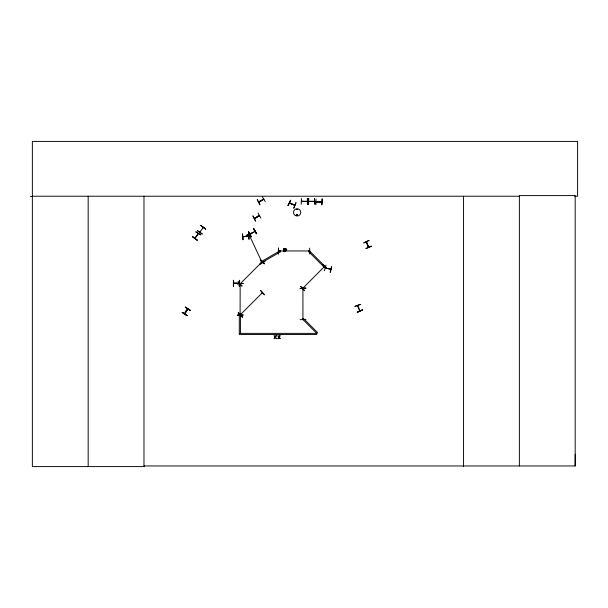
<?xml version="1.0" encoding="UTF-8"?>
<svg xmlns="http://www.w3.org/2000/svg" width="608" height="608" viewBox="0 0 608 608"><rect width="100%" height="100%" fill="white"/><g stroke="black" fill="none" stroke-linecap="round" stroke-linejoin="round"><path stroke-width="0.91" d="M574.758 196.224L577.6 196.224L577.6 141.406L32.361 141.406L32.361 466.594L144.066 466.594L143.99 465.956L575.176 465.956L575.259 454.199M262.398 262.542L262.208 262.078M368.729 247.144L368.212 246.673M187.507 309.571C187.963 307.002 182.856 315.248 185.174 313.348M240.418 284.384L240.13 283.814L262.185 261.805M303.194 289.028L303.202 288.564M302.89 319.519L302.936 318.911M303.172 319.542L302.906 319.033M296.833 209.289L297.456 209.372L296.848 209.372M296.598 214.958C297.722 217.155 297.692 213.058 296.636 215.24M296.757 214.996L297.418 215.384L296.97 214.799M194.849 238.26L198.147 233.48M199.812 232.104L200.374 231.64M250.116 234.232L255.033 231.321M255.01 218.28L254.357 218.371M259.069 201.658L258.856 202.152L263.811 199.295M254.539 218.523L259.487 215.696M263.674 199.067L263.348 199.561M263.766 199.295L258.818 202.13M284.719 250.891L285.053 249.82L284.103 249.212L283.921 250.23L284.719 250.891L285.684 250.542L285.866 249.523L285.076 248.862L284.103 249.212M284.924 249.713L285.076 248.862M240.13 283.921L240.388 284.362L240.358 283.799M240.122 314.389L240.16 314.914M240.38 314.83L240.388 314.382M302.913 288.526L302.936 319.557M303.164 289.013L303.172 288.458M302.936 318.972L303.172 319.436M324.429 270.682L326.002 265.088M330.866 269.329L325.212 268.022M330.152 272.247L331.641 266.631L330.357 272.3M240.996 314.48L240.403 314.724M262.557 292.896L261.995 293.14L262.512 292.934M303.27 288.139L302.723 288.336L303.232 288.184M324.368 266.98L324.824 266.517M187.796 309.1L184.786 313.91L187.864 308.993M199.842 232.028L203.33 227.468M287.994 205.436L290.685 200.275L287.972 205.428M288.23 205.542L290.609 200.245M289.461 203.08L294.736 205.192M285.251 250.846L284.544 248.908M357.534 305.756L359.746 311M366.312 242.007L368.418 247.16M368.691 247.091L366.518 241.809M309.67 251.195L309.039 250.967L309.685 250.96M238.64 283.13L238.64 283.328M321.83 201.704L316.038 201.674L316.7 201.97M321.184 201.704L321.769 201.902M186.968 315.658L182.187 312.337L186.983 315.636M240.183 283.754L240.57 283.389M240.403 314.663L262.36 292.767L262.2 293.261M258.734 201.886L263.553 199.105M195.837 231.884L200.807 234.916L195.844 231.876M202.244 233.875L197.501 230.508M195.13 238.306L198.368 233.624M203.019 227.4L202.776 227.802M248.573 236.436L242.888 236.694M248.801 234.582L249.082 235.159L249.09 234.574M359.989 310.893L357.702 305.55M366.73 242.402L366.274 241.992L368.463 247.274M279.14 251.18L278.57 251.165M309.609 251.188L309.1 250.967L309.601 250.944M301.621 201.263L307.192 201.56M314.458 201.537L308.803 201.56M284.232 250.671L284.787 250.002M285 249.751L285.555 249.082M325.257 267.794L330.805 269.306M260.186 259.836L264.381 263.864M261.774 262.223L262.284 261.995L261.774 262.192M238.412 312.748L242.318 317.064L238.382 312.778M260.634 290.525L264.541 294.834L260.619 290.54M240.966 314.473L240.586 314.876M322.681 264.404L326.876 268.432M324.68 266.38L324.216 266.783L324.778 266.585M302.723 288.336L324.642 266.365L324.224 266.836M303.141 319.496L303.194 319.033M289.514 202.829L294.713 205.139M262.268 196.642L265.248 201.628M259.867 204.736L257.237 199.546L259.89 204.721M252.958 215.946L255.58 221.137L252.92 215.962M257.99 213.036L260.931 218.052M259.525 215.696C247.175 223.326 260.976 213.499 259.016 215.946M248.497 231.625L251.15 236.801M253.528 228.714L256.439 233.753M255.071 231.374L250.078 234.24M251.127 236.816L248.459 231.64M246.141 235.516L251.378 233.001M246.248 235.729L251.476 233.198M262.2 262.664L249.014 234.544L249.242 234.954M360.263 304.41L354.806 306.44L360.278 304.448M357.352 312.375L362.566 309.784L357.344 312.345M357.238 312.109L362.596 309.86M365.955 248.398L371.298 246.096M366.039 248.596L371.404 246.369M283.921 250.23L284.742 249.934M285.053 249.82L285.866 249.523M308.803 201.263L314.374 201.263M321.708 201.962L316.038 201.932L321.83 201.97M239.164 283.389L233.487 283.1L239.278 283.13M301.621 201.233L307.23 201.271M242.524 233.943L243.033 239.734M248.634 233.411L249.113 239.202M242.828 236.732L248.497 236.238M233.563 283.518L239.286 283.457M234.756 283.533L238.093 283.495M309.662 248.155L309.746 253.969M279.156 250.96L278.631 250.96L309.624 250.96M243.162 314.891L237.356 315.012M237.356 315.225L243.17 315.187M305.946 319.542L300.132 319.656M30.4 196.452L32.361 196.445M32.361 196.224L519.369 196.224M307.633 198.489L307.602 204.303M314.496 198.489L314.815 204.303L314.503 198.489M316.016 198.9L315.94 204.714M233.472 280.326L233.472 286.132M239.294 333.374L316.776 333.374L317.574 332.576L303.878 318.881L303.08 319.679L316.776 333.374L316.776 334.499L239.294 334.499L239.294 314.002L240.426 314.002L240.426 333.374M283.875 249.698L284.734 249.85M285.061 249.903L285.912 250.055M289.492 203.064L294.72 205.428M185.273 307.352L190.236 310.369M182.172 312.36L187.097 315.453M200.845 225.659L205.633 228.958M197.334 230.751L202.122 234.057M192.516 236.702L197.273 240.031M240.122 284.407L240.16 283.86L240.099 314.792M285.023 249.979L285.684 250.542M260.399 259.624L264.533 263.712M238.351 312.808L242.486 316.89M238.199 312.96L242.334 317.042M249.006 235.068L248.832 234.703M253.787 228.57L256.69 233.601M248.429 231.663L251.332 236.694M261.942 262.132L262.17 262.61M248.398 233.434L248.9 239.225M242.486 233.943L243.018 239.734M278.472 248.155L278.548 253.969M575.176 465.956L575.176 195.594L519.369 195.594L519.369 465.956M463.554 196.224L463.554 466.594M308.598 198.489L308.598 204.303M307.39 198.489L307.39 204.303M301.416 198.489L301.203 204.303M239.362 280.326L239.362 286.132M143.982 196.224L143.982 466.594M88.175 196.224L88.175 466.594M295.967 202.692L293.839 208.111L295.967 202.692M276.017 335.684L275.272 336.885L274.071 335.684L275.014 337.212L274.041 338.747L275.242 337.524L276.458 338.747L275.5 337.197L276.458 335.684L276.017 335.684M279.786 335.684L279.042 336.885L277.841 335.684L278.783 337.212L277.81 338.747L279.011 337.524L280.227 338.747L279.27 337.197L280.227 335.684L279.786 335.684M185.417 307.108L190.19 310.437L185.417 307.108M192.538 236.664L197.152 240.213L192.538 236.664M200.99 225.462L205.588 229.026L200.99 225.462M238.192 281.838L242.098 286.148L238.131 281.892M300.686 286.406L304.593 290.715L300.671 286.414M283.655 248.535C281.998 256.021 291.27 247.448 283.655 248.535M309.32 250.724L308.522 251.522L324.414 267.414L325.212 266.616L309.32 250.724M280.128 250.732L260.672 261.964L261.235 262.937L280.698 251.704L280.128 250.732M264.906 261.349L259.814 264.176L264.906 261.349M368.957 240.456L363.706 242.957L368.95 240.434M278.555 248.155L278.266 253.969L278.54 248.155M243.162 283.457L237.356 283.814L243.162 283.457M305.938 288.101L300.132 288.466L305.938 288.101M308.682 198.489L308.362 204.303L308.644 198.489M322.149 198.9L321.868 204.714L322.149 198.9M239.605 280.326L239.278 286.132L239.605 280.326M256.508 233.708L253.597 228.676L256.47 233.73M233.434 286.132L233.434 280.326L233.388 286.132M295.328 215.528A3.633 3.633 0 0 0 300.77 212.382A3.633 3.633 0 0 0 295.328 209.243A3.633 3.633 0 0 0 295.328 215.528"/></g></svg>
